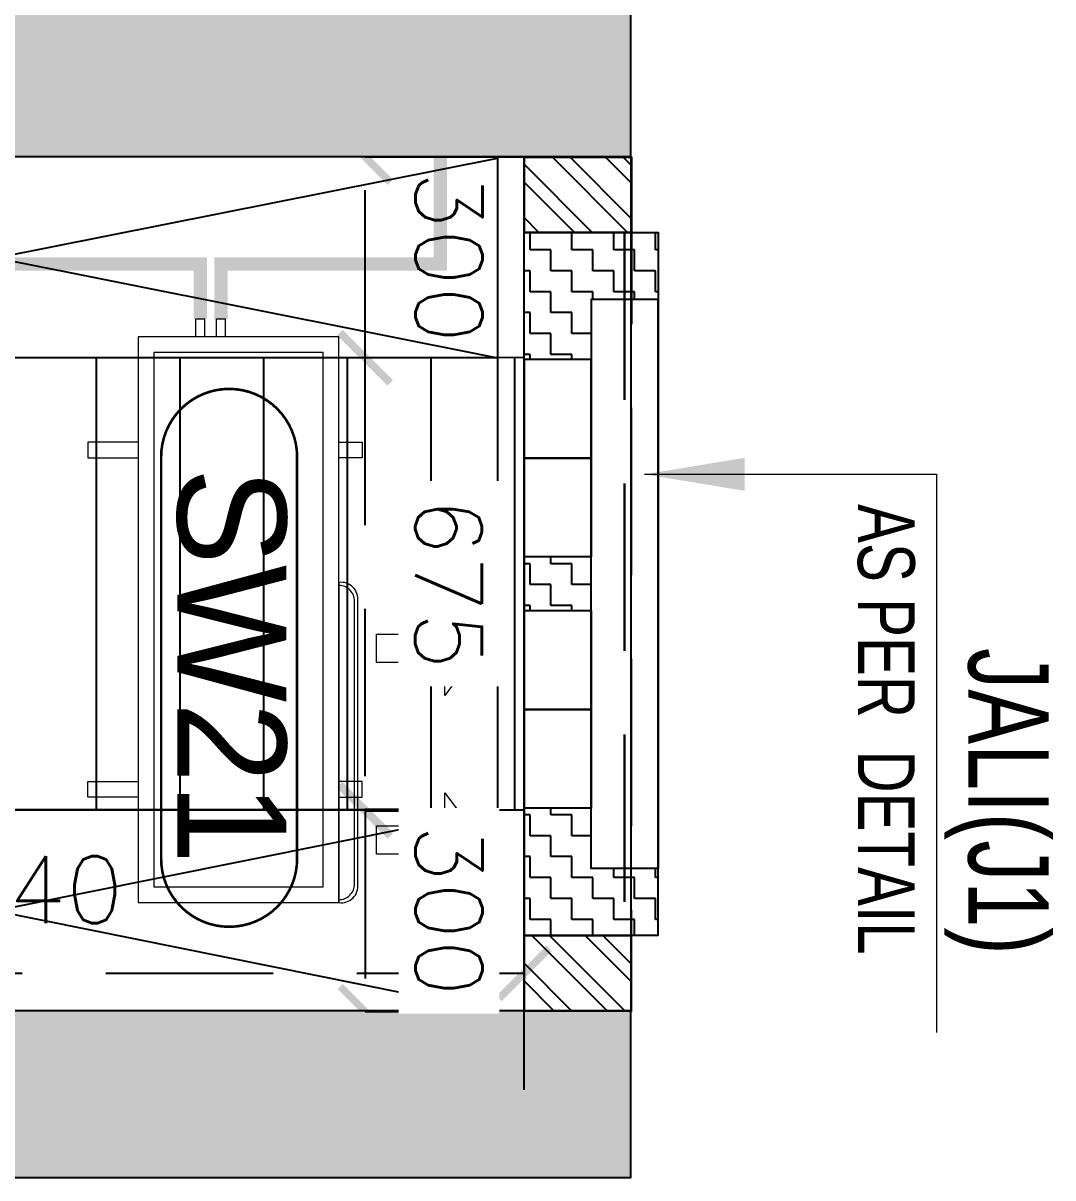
# Model space of a CAD drawing. Header units: millimetres. Extents: x -414464 to 1686, y -90036 to 108605.
# Drawn here: x -104039 to -102500, y -58980 to -57255 of the extents above; entities that cross this region are included whole.
import ezdxf

# ---------------------------------------------------------------- set-up
doc = ezdxf.new("R2010")
doc.units = ezdxf.units.MM
doc.header["$LTSCALE"] = 1000
doc.header["$MEASUREMENT"] = 0
for name, pattern in [('$1$AUDIT_D_120904163729-0', [0]), ('$36$HIDDEN', [0.375, 0.25, -0.125]), ('3BHK-A$1$AUDIT_D_120904163729-0', [0]), ('3BHK-A$1$PHANTOM2', [1.25, 0.625, -0.125, 0.125, -0.125, 0.125, -0.125]), ('AUDIT_D_120904163729-0', [0]), ('T8(T9 IS SIMILAR) - DIMENSION & TEXTING$1$HIDDEN', [0.375, 0.25, -0.125]), ('T8(T9 IS SIMILAR) - TYPICAL FLOOR ELEVATION$1$AUDIT_D_120904163729-0', [0]), ('T8(T9 IS SIMILAR) - TYPICAL FLOOR ELEVATION$1$HIDDEN', [0.375, 0.25, -0.125]), ('T8(T9 IS SIMILAR)$1$$0$HIDDEN', [0.375, 0.25, -0.125]), ('T8(T9 IS SIMILAR)$1$HIDDEN', [0.375, 0.25, -0.125])]:
    doc.linetypes.add(name, pattern=pattern)
doc.layers.get('0').update_dxf_attribs({"linetype": 'AUDIT_D_120904163729-0'})
for name, color, linetype in [('$0$A-HATCH -160', 251, '$1$AUDIT_D_120904163729-0'), ('$21$A-DIMENSIONS', 2, '$36$HIDDEN'), ('3BHK-A$1$$1$CUT-OUT', 49, 'Continuous'), ('3BHK-A$1$A-HATCH -160', 251, '3BHK-A$1$AUDIT_D_120904163729-0'), ('3BHK-A$1$CUT-OUT', 49, 'Continuous'), ('3BHK-A$1$ELE 1', 1, 'Continuous'), ('a-rcc', 3, 'Continuous'), ('T8(T9 IS SIMILAR) - DIMENSION & TEXTING$1$A-DIMENSIONS', 2, 'T8(T9 IS SIMILAR) - DIMENSION & TEXTING$1$HIDDEN'), ('T8(T9 IS SIMILAR) - TYPICAL FLOOR ELEVATION$1$A-WALL HATCH', 252, 'T8(T9 IS SIMILAR) - TYPICAL FLOOR ELEVATION$1$AUDIT_D_120904163729-0'), ('T8(T9 IS SIMILAR) - TYPICAL FLOOR ELEVATION$1$A-WALL-FEATURES', 6, 'T8(T9 IS SIMILAR) - TYPICAL FLOOR ELEVATION$1$AUDIT_D_120904163729-0'), ('T8(T9 IS SIMILAR)$1$$6$a-beam 2', 50, 'Continuous'), ('T8(T9 IS SIMILAR)$1$S-BEAM', 20, 'T8(T9 IS SIMILAR)$1$$0$HIDDEN'), ('T8_REFUGE COLUMNS$1$A-RCC COLS', 3, 'Continuous'), ('T8_TYPICAL COLUMNS$1$A-RCC COLS', 3, 'Continuous')]:
    doc.layers.add(name, color=color, linetype=linetype)
for name, color, linetype, lineweight in [('3BHK-A$1$$1$A-WALL- 160', 6, 'Continuous', 30), ('3BHK-A$1$A-AC DRAIN PIPE', 94, 'Continuous', 18), ('3BHK-A$1$A-ODU', 30, 'Continuous', 20), ('T8(T9 IS SIMILAR) - DIMENSION & TEXTING$1$R0-18-10-2014-T1-1st Podium Floor Plan$0$Text', 2, 'Continuous', 0), ('T8(T9 IS SIMILAR) - TYPICAL FLOOR ELEVATION$1$ELE-1', 4, 'Continuous', 30), ('T8(T9 IS SIMILAR)$1$D&W', 8, 'Continuous', 25), ('T8(T9 IS SIMILAR)$1$SCPL BEAM', 191, 'T8(T9 IS SIMILAR)$1$$0$HIDDEN', 13), ('T8_REFUGE COLUMNS$1$A-COLUMN NO size reduce', 81, 'Continuous', 25)]:
    doc.layers.add(name, color=color, linetype=linetype, lineweight=lineweight)
doc.layers.add('T8_REFUGE COLUMNS$1$COL-HATCH', color=7, linetype='Continuous', lineweight=25, true_color=0xa3a3a3)
doc.styles.add('T8(T9 IS SIMILAR) - DIMENSION & TEXTING$1$ARIAL ARROW', font='swisscl.ttf')
doc.styles.add('T8(T9 IS SIMILAR) - DIMENSION & TEXTING$1$Romans 1', font='romans.shx', dxfattribs={"height": 100})
doc.styles.add('T8(T9 IS SIMILAR) - DIMENSION & TEXTING$1$Tahoma', font='tahoma.ttf')
doc.styles.add('T8_REFUGE COLUMNS$1$STANDARD', font='GOTHIC.TTF')
doc.dimstyles.new('T8(T9 IS SIMILAR) - DIMENSION & TEXTING$1$ALPINE S', dxfattribs={"dimscale": 0, "dimtxt": 100, "dimasz": 75, "dimexe": 0, "dimexo": 0, "dimgap": 75, "dimtad": 1, "dimdec": 0, "dimzin": 0, "dimdsep": 46, "dimtxsty": 'T8(T9 IS SIMILAR) - DIMENSION & TEXTING$1$Romans 1', "dimblk": 'T8(T9 IS SIMILAR) - DIMENSION & TEXTING$1$_ArchTick', "dimcen": 0.09, "dimclrd": 256, "dimclre": 256, "dimclrt": 7, "dimadec": 0, "dimazin": 0, "dimtfac": 1, "dimtdec": 0, "dimtofl": 0, "dimtmove": 1, "dimatfit": 0, "dimldrblk": 'T8(T9 IS SIMILAR) - DIMENSION & TEXTING$1$_Open90', "dimfxl": 1, "dimtolj": 1, "dimtzin": 0, "dimarcsym": 0})
doc.dimstyles.new('T8(T9 IS SIMILAR) - DIMENSION & TEXTING$1$SAMATA STD', dxfattribs={"dimtxt": 100, "dimasz": 50, "dimexe": 50, "dimexo": 50, "dimgap": 10, "dimtad": 0, "dimdec": 0, "dimrnd": 5, "dimzin": 0, "dimdsep": 46, "dimtxsty": 'T8(T9 IS SIMILAR) - DIMENSION & TEXTING$1$Tahoma', "dimblk": 'T8(T9 IS SIMILAR) - DIMENSION & TEXTING$1$_Origin2', "dimcen": -50, "dimdle": 50, "dimclrd": 7, "dimclre": 7, "dimclrt": 7, "dimadec": 0, "dimazin": 0, "dimtfac": 1, "dimtdec": 0, "dimtmove": 1, "dimatfit": 3, "dimfxl": 150, "dimtfill": 1, "dimtolj": 1, "dimtzin": 0, "dimlwd": -1, "dimlwe": -1, "dimarcsym": 0})
pattern_1 = [(45.00000000000001, (-0.652265147306025, 1285.594474900514), (-39.77475644174329, 39.7747564417433), []), (45.00000000000001, (25.8642391031608, 1285.594474900514), (-39.77475644174329, 39.7747564417433), [])]

# ---------------------------------------------------------------- blocks, each defined once
blk = doc.blocks.new('T8_REFUGE COLUMNS')
at = {"layer": 'T8_REFUGE COLUMNS$1$COL-HATCH', "linetype": 'ByBlock'}
h = blk.add_hatch(color=256, dxfattribs=at)
h.dxf.hatch_style = 1
h.paths.add_polyline_path([(1197682.069074492, -5711799.863253396), (1197432.069074492, -5711799.863253396), (1197432.069074492, -5709939.863253396), (1197682.069074492, -5709939.863253396)])
h = blk.add_hatch(color=256, dxfattribs=at)
h.dxf.hatch_style = 1
h.paths.add_polyline_path([(1198957.069074492, -5709939.863253396), (1199207.069074492, -5709939.863253396), (1199207.069074492, -5714149.863253396), (1198957.069074492, -5714149.863253396)])
at = {"layer": 'T8_REFUGE COLUMNS$1$A-COLUMN NO size reduce', "linetype": 'ByBlock', "const_width": 3.9}
blk.add_lwpolyline([(1198130.198756362, -5710641.09491263, -1), (1198130.198756361, -5710437.920201549), (1198730.399300209, -5710437.920201548, -1), (1198730.399300209, -5710641.09491263)], format="xyb", close=True, dxfattribs=at)
at = {"layer": 'T8_REFUGE COLUMNS$1$A-RCC COLS', "linetype": 'ByBlock'}
for points in [[(1197682.069074492, -5711799.863253396), (1197432.069074492, -5711799.863253396), (1197432.069074492, -5709939.863253396), (1197682.069074492, -5709939.863253396)], [(1198957.069074492, -5709939.863253396), (1199207.069074492, -5709939.863253396), (1199207.069074492, -5714149.863253396), (1198957.069074492, -5714149.863253396)]]:
    blk.add_lwpolyline(points, close=True, dxfattribs=at)
at = {"layer": 'T8_REFUGE COLUMNS$1$A-COLUMN NO size reduce', "linetype": 'ByBlock', "insert": (1198146.448756361, -5710454.170201549), "char_height": 162.5, "attachment_point": 1, "style": 'T8_REFUGE COLUMNS$1$STANDARD'}
blk.add_mtext_dynamic_manual_height_columns('SW21', width=444.6849770843983, gutter_width=500, heights=[0], dxfattribs=at)
blk = doc.blocks.new('T8_TYPICAL COLUMNS')
at = {"layer": 'T8_TYPICAL COLUMNS$1$A-RCC COLS', "linetype": 'ByBlock'}
blk.add_blockref('T8_REFUGE COLUMNS', (0, 0), dxfattribs=at)
blk = doc.blocks.new('3BHK-A$1$odu1')
at = {"layer": '3BHK-A$1$A-ODU'}
for p, q in [((258.0857615643181, -900.0000256346539), (258.0857615640853, -926.836104218848)), ((271.3864724240266, -900.0000256346539), (271.3864724242594, -926.8361042197794)), ((288.9625765089877, -900.0000256355852), (288.9625765089877, -926.8361042207107)), ((302.263287368929, -900.0000256355852), (302.263287368929, -926.8361042197794)), ((271.3864724242594, -926.8361042197794), (258.0857615640853, -926.836104218848)), ((302.263287368929, -926.8361042197794), (288.9625765089877, -926.8361042207107))]:
    blk.add_line(p, q, dxfattribs=at)
for points in [[(88.53255325462669, -533.0455384217203), (88.53255325485952, -55.00016371067613, 0.5048608702772018), (60.36588900559582, -82.77286919765174), (60.36588900582865, -505.2728329366073, 0.5048608702772015)], [(88.53255325462669, -528.7450531432405), (88.53255325485952, -59.30064898915589), (88.53255325485952, -59.30064898915589, 0.4142135623730951), (65.06033304706216, -82.77286919765174), (65.06033304752782, -505.272832935676, 0.4142135623730951), (88.53255325462669, -528.7450531432405)]]:
    blk.add_lwpolyline(points, format="xyb", close=True, dxfattribs=at)
for points in [[(388.532553255558, -900.0000256346539), (388.5325532553252, -55.00009816046804), (88.53255325485952, -55.00016371067613), (88.53255325509235, -900.000091184862)], [(365.0603330475278, -876.5278054270893), (365.0603330477607, -78.4723183689639), (112.0047734628897, -78.47238391824067), (112.0047734621912, -876.5278709772974)]]:
    blk.add_lwpolyline(points, close=True, dxfattribs=at)
at = {"layer": '3BHK-A$1$A-ODU', "color": 0, "lineweight": 20, "ltscale": 300}
for points in [[(32.02685608319007, -169.4094056291506), (-70.07730181980878, -169.4094056291506), (-70.07730181980878, -218.7010680651292), (-122.8897972870618, -148.284407440573), (-70.07730182004161, -77.86774681974202), (-70.07730182027444, -127.1594092557207), (32.02685608295724, -127.1594092547894)], [(32.02685608319007, -455.9811705006287), (-70.07730182027444, -455.9811704996973), (-70.07730182004161, -505.2728329347447), (-122.8897972865961, -434.8561723129824), (-70.07730181980878, -364.4395116902888), (-70.07730181980878, -413.7311741253361), (32.0268560834229, -413.7311741262674)]]:
    blk.add_lwpolyline(points, close=True, dxfattribs=at)
at = {"layer": '3BHK-A$1$A-ODU', "color": 3}
for points in [[(88.53255325485952, -212.2640391029418), (53.81435524555854, -212.2640391029418), (53.81435524555854, -235.7362593105063), (88.53255325485952, -235.7362593105063)], [(388.5325532550924, -212.2639735527337), (463.5329488592688, -212.2639479171485), (463.5329488592688, -235.736168124713), (388.5325532553252, -235.7361937602982)], [(88.53255325485952, -742.7362157953903), (53.81435524555854, -742.7362157953903), (53.81435524555854, -719.2639955878258), (88.53255325532518, -719.2639955878258)], [(388.5325532550924, -742.7361502451822), (463.5316181867383, -742.7361246086657), (463.5316181867383, -719.2639044011012), (388.532553255558, -719.2639300376177)]]:
    blk.add_lwpolyline(points, dxfattribs=at)
blk = doc.blocks.new('3BHK-A')
at = {"layer": '3BHK-A$1$A-HATCH -160', "linetype": 'ByBlock'}
h = blk.add_hatch(dxfattribs=at)
h.set_pattern_fill('ANSI32', color=256, scale=150)
h.set_pattern_definition(pattern_1)
h.paths.add_polyline_path([(1197682.395177151, -5709940.001921597), (1197794.897939085, -5709940.013618101), (1197794.897193033, -5710099.7622237), (1197682.394431079, -5710099.7622237)])
h = blk.add_hatch(dxfattribs=at)
h.set_pattern_fill('ANSI32', color=256, scale=150)
h.set_pattern_definition(pattern_1)
h.paths.add_polyline_path([(1198844.897193033, -5710099.7622237), (1198957.399954947, -5710099.7622237), (1198957.400701019, -5709939.757768404), (1198844.897193033, -5709939.7622237)])
at = {"layer": '3BHK-A$1$CUT-OUT'}
h = blk.add_hatch(dxfattribs=at)
h.set_pattern_fill('ANSI31', color=256, scale=1000, angle=135)
h.set_pattern_definition([(180, (11267.68155931402, 7945.864264402539), (-2.131628207280301e-14, -125), [])])
h.paths.add_polyline_path([(1198657.142167903, -5710098.537840246), (1197982.234535174, -5710098.537840242), (1197981.878582104, -5711639.121892944), (1198657.142167903, -5711639.121892944)])
at = {"layer": '3BHK-A$1$$1$A-WALL- 160', "linetype": 'ByBlock', "elevation": -0.02432551863291288}
for points in [[(1197794.897939085, -5709938.518926526), (1197682.395177151, -5709938.518926526), (1197682.394431079, -5710098.518926526), (1197794.897193033, -5710098.518926526)], [(1198844.897193033, -5709938.518926526), (1198957.400701019, -5709938.51447123), (1198957.399954947, -5710098.518926526), (1198844.897193033, -5710098.518926526)]]:
    blk.add_lwpolyline(points, close=True, dxfattribs=at)
at = {"layer": '3BHK-A$1$$1$CUT-OUT'}
for p, q in [((1198844.897193033, -5709938.518926526, -0.02432551863291288), (1197794.897939085, -5709938.518926526, -0.02432551863291288)), ((1198844.897193033, -5710098.518926526, -0.02432551863291288), (1197794.897193033, -5710098.518926526, -0.02432551863291288))]:
    blk.add_line(p, q, dxfattribs=at)
at = {"layer": '3BHK-A$1$A-AC DRAIN PIPE', "linetype": '3BHK-A$1$PHANTOM2', "ltscale": 0.1, "const_width": 20, "elevation": 0.1010743518941257}
for points in [[(1197923.995335492, -5710551.777666688), (1197841.985914585, -5710551.777666693), (1197841.985914588, -5710223.763079719), (1194188.449596971, -5710223.763079719), (1194188.449596972, -5710890.062403111), (1192557.721236588, -5710890.062403111)], [(1197923.995378201, -5710582.654481633), (1197841.985914585, -5710582.654481633), (1197841.985914585, -5711892.954630897), (1197432.369635714, -5711892.954630897)]]:
    blk.add_lwpolyline(points, dxfattribs=at)
at = {"layer": '3BHK-A$1$CUT-OUT'}
for p, q in [((1197981.990338453, -5711639.121892944, 0.3682588181893741), (1197683.775752229, -5710138.519158751, -0.02432551863291288)), ((1197683.797262534, -5711639.141772102, -0.02432551863291288), (1197981.990338454, -5710138.477851, 0.3682588181893741)), ((1198958.759056094, -5711639.141772102, -0.02432551863291288), (1198657.142167903, -5710138.477851, 0.3682588181882238)), ((1198657.142167903, -5711639.121892944, 0.3682588181893741), (1198958.780569544, -5710138.537864574, -0.02432551863291288))]:
    blk.add_line(p, q, dxfattribs=at)
at = {"layer": '3BHK-A$1$CUT-OUT', "elevation": 0.3682588181893741}
blk.add_lwpolyline([(1198657.142167903, -5710098.537840246), (1197982.234535174, -5710098.537840242), (1197981.878582104, -5711639.121892944), (1198657.142167903, -5711639.121892944)], close=True, dxfattribs=at)
at = {"layer": '3BHK-A$1$ELE 1', "linetype": 'ByBlock'}
for p, q in [((1197683.775752229, -5710138.519158751, -0.02432551863291288), (1198957.526145509, -5710138.519158751, -0.5138890929442232)), ((1197981.990338454, -5710138.519158751, 0.3682588181893741), (1197981.990338453, -5711639.121892944, 0.3682588181893741)), ((1198657.142167903, -5710138.519158751, 0.3682588181893741), (1198657.142167903, -5711639.121892944, 0.3682588181893741))]:
    blk.add_line(p, q, dxfattribs=at)
at = {"layer": '3BHK-A$1$A-ODU', "rotation": 270.0000792536792}
blk.add_blockref('3BHK-A$1$odu1', (1198850.831073517, -5710287.040267659, 0.1010743518941257), dxfattribs=at)
blk = doc.blocks.new('T8(T9 IS SIMILAR) - TYPICAL FLOOR ELEVATION$1$JG')
at = {"layer": 'T8(T9 IS SIMILAR) - TYPICAL FLOOR ELEVATION$1$A-WALL HATCH', "linetype": 'ByBlock'}
h = blk.add_hatch(dxfattribs=at)
h.set_pattern_fill('ZIGZAG', color=256, scale=250)
h.set_pattern_definition([(0, (0, 0), (31.25, 31.25), [31.25, -31.25]), (90, (31.25, 0), (-31.25, 31.25), [31.25, -31.25])])
h.paths.add_polyline_path([(1133312.256854269, -5722820.520059796), (1133392.470780536, -5722820.520059796), (1133392.470780536, -5722720.520030526), (1133312.256854269, -5722720.520030526)])
edge = h.paths.add_edge_path()
edge.add_line((1133877.164622129, -5722870.529525943), (1133877.164622129, -5722920.529525943))
edge.add_line((1133877.164622129, -5722920.529525943), (1133777.164622129, -5722920.529525943))
edge.add_line((1133777.164622129, -5722920.529525943), (1133777.164622129, -5722870.529525943))
edge.add_line((1133777.164622129, -5722870.529525943), (1133777.164622129, -5722820.529525943))
edge.add_line((1133777.164622129, -5722820.529525943), (1133687.364173081, -5722820.520059796))
edge.add_line((1133687.364173081, -5722820.520059796), (1133687.364182007, -5722720.520053368))
edge.add_line((1133687.364182007, -5722720.520053368), (1133877.164622127, -5722720.553921828))
edge.add_line((1133877.164622127, -5722720.553921828), (1133877.164611416, -5722870.529525943))
edge.add_line((1132827.363817403, -5722870.520059796), (1132827.363817403, -5722920.520059796))
edge.add_line((1132827.363817403, -5722920.520059796), (1132927.363817403, -5722920.520059796))
edge.add_line((1132927.363817403, -5722920.520059796), (1132927.363817403, -5722870.520059796))
edge.add_line((1132927.363817403, -5722870.520059796), (1132927.363817403, -5722820.520059796))
edge.add_line((1132927.363817403, -5722820.520059796), (1133017.363817403, -5722820.520059796))
edge.add_line((1133017.363817403, -5722820.520059796), (1133017.363808478, -5722720.520053368))
edge.add_line((1133017.363808478, -5722720.520053368), (1132827.363817405, -5722720.544455681))
edge.add_line((1132827.363817405, -5722720.544455681), (1132827.363828116, -5722870.520059796))
at = {"layer": 'T8(T9 IS SIMILAR) - TYPICAL FLOOR ELEVATION$1$A-WALL-FEATURES', "color": 3, "elevation": -1.270167410725539}
for points in [[(1132827.363817403, -5722870.520059796), (1132827.363817403, -5722870.520059796), (1132827.363817403, -5722920.520059796), (1132927.363817403, -5722920.520059796), (1132927.363817403, -5722870.520059796), (1132927.363817403, -5722820.520059796), (1133017.363817403, -5722820.520059796), (1133017.363808478, -5722720.520053368), (1132827.363817405, -5722720.544455681), (1132827.363828116, -5722870.520059796)], [(1133877.164622129, -5722870.529525943), (1133877.164622129, -5722870.529525943), (1133877.164622129, -5722920.529525943), (1133777.164622129, -5722920.529525943), (1133777.164622129, -5722870.529525943), (1133777.164622129, -5722820.529525943), (1133687.364173081, -5722820.520059796), (1133687.364182007, -5722720.520053368), (1133877.164622127, -5722720.553921828), (1133877.164611416, -5722870.529525943)]]:
    blk.add_lwpolyline(points, dxfattribs=at)
blk.add_lwpolyline([(1133312.256854269, -5722820.520059796), (1133392.470780536, -5722820.520059796), (1133392.470780536, -5722720.520030526), (1133312.256854269, -5722720.520030526)], close=True, dxfattribs=at)
at = {"layer": 'T8(T9 IS SIMILAR) - TYPICAL FLOOR ELEVATION$1$ELE-1', "color": 5}
for p, q in [((1133017.363808478, -5722720.520053368, -1.270167410725539), (1133312.256854269, -5722720.520053368, -1.270167410725539)), ((1133164.810335836, -5722820.520059796, -1.270167410725539), (1133164.810335836, -5722720.520053368, -1.270167410725539)), ((1133687.364182007, -5722720.520053368, -1.270167410725539), (1133392.470780536, -5722720.520053368, -1.270167410725539)), ((1133539.917476809, -5722820.520059796, -1.270167410725539), (1133539.917476809, -5722720.520053368, -1.270167410725539)), ((1133312.256854269, -5722820.520059796, -1.270167410725539), (1133017.363817403, -5722820.520059796, -1.270167410725539)), ((1133392.470780536, -5722820.520059796, -1.270167410725539), (1133687.364173081, -5722820.520059796, -1.270167410725539)), ((1132927.363790743, -5722920.520059796, -1.270167410725539), (1133777.164622129, -5722920.529525943, -1.270167410725539))]:
    blk.add_line(p, q, dxfattribs=at)
at = {"layer": 'T8(T9 IS SIMILAR) - TYPICAL FLOOR ELEVATION$1$ELE-1', "color": 5, "linetype": 'T8(T9 IS SIMILAR) - TYPICAL FLOOR ELEVATION$1$HIDDEN'}
blk.add_line((1133877.164622129, -5722870.529525943, -1.270167410725539), (1132827.363790743, -5722870.520059796, -1.270167410725539), dxfattribs=at)
blk = doc.blocks.new('T8(T9 IS SIMILAR) - TYPICAL FLOOR ELEVATION')
at = {"layer": 'T8(T9 IS SIMILAR) - TYPICAL FLOOR ELEVATION$1$A-WALL-FEATURES', "linetype": 'ByBlock', "rotation": 180}
blk.add_blockref('T8(T9 IS SIMILAR) - TYPICAL FLOOR ELEVATION$1$JG', (2331672.06181516, -11432819.07284837, 1.245841892092626), dxfattribs=at)
blk = doc.blocks.new('T8(T9 IS SIMILAR) - DIMENSION & TEXTING$1$_Origin2')
at = {"color": 0, "linetype": 'ByBlock', "lineweight": -2}
blk.add_line((-0.5, 0), (-1, 0), dxfattribs=at)
for radius in [0.5, 0.25]:
    blk.add_circle((0, 0), radius, dxfattribs=at)
blk = doc.blocks.new('T8(T9 IS SIMILAR) - DIMENSION & TEXTING$1$_ArchTick')
at = {"color": 0, "linetype": 'ByBlock', "const_width": 0.15}
blk.add_lwpolyline([(-0.5, -0.5), (0.5, 0.5)], dxfattribs=at)
blk = doc.blocks.new('*D1359')
at = {"layer": 'T8(T9 IS SIMILAR) - DIMENSION & TEXTING$1$A-DIMENSIONS', "linetype": 'T8(T9 IS SIMILAR) - DIMENSION & TEXTING$1$HIDDEN', "lineweight": -2, "transparency": 16777216}
for p, q in [((1197682.278988354, -5710098.756657517), (1197682.278988354, -5710335.988566845)), ((1197981.990338454, -5710138.519158754), (1197981.990338454, -5710335.988566845))]:
    blk.add_line(p, q, dxfattribs=at)
at = {"layer": 'T8(T9 IS SIMILAR) - DIMENSION & TEXTING$1$A-DIMENSIONS', "lineweight": -2, "transparency": 16777216}
blk.add_line((1197981.990338454, -5710335.988566845), (1197682.278988354, -5710335.988566845), dxfattribs=at)
at = {"layer": 'T8(T9 IS SIMILAR) - DIMENSION & TEXTING$1$A-DIMENSIONS', "linetype": 'ByBlock', "lineweight": -2, "transparency": 16777216, "xscale": 75, "yscale": 75, "zscale": 75, "rotation": 180}
blk.add_blockref('T8(T9 IS SIMILAR) - DIMENSION & TEXTING$1$_ArchTick', (1197682.278988354, -5710335.988566845), dxfattribs=at)
at = {"layer": 'T8(T9 IS SIMILAR) - DIMENSION & TEXTING$1$A-DIMENSIONS', "linetype": 'ByBlock', "lineweight": -2, "transparency": 16777216, "xscale": 75, "yscale": 75, "zscale": 75}
blk.add_blockref('T8(T9 IS SIMILAR) - DIMENSION & TEXTING$1$_ArchTick', (1197981.990338454, -5710335.988566845), dxfattribs=at)
at = {"layer": 'T8(T9 IS SIMILAR) - DIMENSION & TEXTING$1$A-DIMENSIONS', "color": 7, "linetype": 'ByBlock', "transparency": 16777216, "insert": (1197832.134663404, -5710210.988566845), "char_height": 100, "attachment_point": 5, "style": 'T8(T9 IS SIMILAR) - DIMENSION & TEXTING$1$Romans 1'}
blk.add_mtext('\\A1;300', dxfattribs=at)
blk = doc.blocks.new('T8(T9 IS SIMILAR) - DIMENSION & TEXTING$1$_Open90')
at = {"color": 0, "linetype": 'ByBlock', "lineweight": -2}
for p, q in [((-0.5, 0.5), (0, 0)), ((0, 0), (-1, 0)), ((0, 0), (-0.5, -0.5))]:
    blk.add_line(p, q, dxfattribs=at)
blk = doc.blocks.new('*D1360')
at = {"layer": 'T8(T9 IS SIMILAR) - DIMENSION & TEXTING$1$A-DIMENSIONS', "linetype": 'T8(T9 IS SIMILAR) - DIMENSION & TEXTING$1$HIDDEN', "lineweight": -2, "transparency": 16777216}
for p, q in [((1199075.709385575, -5710098.811375679), (1198901.580673595, -5710098.811375679)), ((1199075.508435369, -5711639.150016902), (1198901.580673595, -5711639.150016902))]:
    blk.add_line(p, q, dxfattribs=at)
at = {"layer": 'T8(T9 IS SIMILAR) - DIMENSION & TEXTING$1$A-DIMENSIONS', "lineweight": -2, "transparency": 16777216}
blk.add_line((1198901.580673595, -5710098.811375679), (1198901.580673595, -5711639.150016902), dxfattribs=at)
at = {"layer": 'T8(T9 IS SIMILAR) - DIMENSION & TEXTING$1$A-DIMENSIONS', "linetype": 'ByBlock', "lineweight": -2, "transparency": 16777216, "xscale": 75, "yscale": 75, "zscale": 75}
for p, rotation in [((1198901.580673595, -5710098.811375679), 90), ((1198901.580673595, -5711639.150016902), 270)]:
    blk.add_blockref('T8(T9 IS SIMILAR) - DIMENSION & TEXTING$1$_ArchTick', p, dxfattribs=dict(at, rotation=rotation))
at = {"layer": 'T8(T9 IS SIMILAR) - DIMENSION & TEXTING$1$A-DIMENSIONS', "color": 7, "linetype": 'ByBlock', "transparency": 16777216, "insert": (1198776.580673596, -5710868.980696291), "char_height": 100, "attachment_point": 5, "rotation": 90, "style": 'T8(T9 IS SIMILAR) - DIMENSION & TEXTING$1$Romans 1'}
blk.add_mtext('\\A1;1540', dxfattribs=at)
blk = doc.blocks.new('*D1279')
at = {"layer": 'T8(T9 IS SIMILAR) - DIMENSION & TEXTING$1$A-DIMENSIONS', "linetype": 'T8(T9 IS SIMILAR) - DIMENSION & TEXTING$1$HIDDEN', "lineweight": -2, "transparency": 16777216}
for p, q in [((1197981.990338454, -5710138.477851002), (1197981.990338454, -5710336.693127234)), ((1198657.002166515, -5710139.223719142), (1198657.002166515, -5710336.693127234))]:
    blk.add_line(p, q, dxfattribs=at)
at = {"layer": 'T8(T9 IS SIMILAR) - DIMENSION & TEXTING$1$A-DIMENSIONS', "lineweight": -2, "transparency": 16777216}
blk.add_line((1197981.990338454, -5710336.693127234), (1198657.002166515, -5710336.693127234), dxfattribs=at)
at = {"layer": 'T8(T9 IS SIMILAR) - DIMENSION & TEXTING$1$A-DIMENSIONS', "linetype": 'ByBlock', "lineweight": -2, "transparency": 16777216, "xscale": 75, "yscale": 75, "zscale": 75, "rotation": 180}
blk.add_blockref('T8(T9 IS SIMILAR) - DIMENSION & TEXTING$1$_ArchTick', (1197981.990338454, -5710336.693127234), dxfattribs=at)
at = {"layer": 'T8(T9 IS SIMILAR) - DIMENSION & TEXTING$1$A-DIMENSIONS', "linetype": 'ByBlock', "lineweight": -2, "transparency": 16777216, "xscale": 75, "yscale": 75, "zscale": 75}
blk.add_blockref('T8(T9 IS SIMILAR) - DIMENSION & TEXTING$1$_ArchTick', (1198657.002166515, -5710336.693127234), dxfattribs=at)
at = {"layer": 'T8(T9 IS SIMILAR) - DIMENSION & TEXTING$1$A-DIMENSIONS', "color": 7, "linetype": 'ByBlock', "transparency": 16777216, "insert": (1198319.496252485, -5710211.693127234), "char_height": 100, "attachment_point": 5, "style": 'T8(T9 IS SIMILAR) - DIMENSION & TEXTING$1$Romans 1', "bg_fill": 3, "box_fill_scale": 1.25, "bg_fill_color": 256, "bg_fill_true_color": 13158600, "bg_fill_transparency": 0}
blk.add_mtext('\\A1;675', dxfattribs=at)
blk = doc.blocks.new('*D1280')
at = {"layer": 'T8(T9 IS SIMILAR) - DIMENSION & TEXTING$1$A-DIMENSIONS', "linetype": 'T8(T9 IS SIMILAR) - DIMENSION & TEXTING$1$HIDDEN', "lineweight": -2, "transparency": 16777216}
for p, q in [((1198659.142167903, -5710138.519158754), (1198659.142167903, -5710335.988566845)), ((1198958.780569544, -5710138.537864577), (1198958.780569544, -5710335.988566845))]:
    blk.add_line(p, q, dxfattribs=at)
at = {"layer": 'T8(T9 IS SIMILAR) - DIMENSION & TEXTING$1$A-DIMENSIONS', "lineweight": -2, "transparency": 16777216}
blk.add_line((1198659.142167903, -5710335.988566845), (1198958.780569544, -5710335.988566845), dxfattribs=at)
at = {"layer": 'T8(T9 IS SIMILAR) - DIMENSION & TEXTING$1$A-DIMENSIONS', "color": 7, "linetype": 'ByBlock', "transparency": 16777216, "insert": (1198807.961368724, -5710210.988566845), "char_height": 100, "attachment_point": 5, "style": 'T8(T9 IS SIMILAR) - DIMENSION & TEXTING$1$Romans 1', "bg_fill": 3, "box_fill_scale": 1.25, "bg_fill_color": 256, "bg_fill_true_color": 13158600, "bg_fill_transparency": 0}
blk.add_mtext('\\A1;300', dxfattribs=at)
at = {"layer": 'T8(T9 IS SIMILAR) - DIMENSION & TEXTING$1$A-DIMENSIONS', "linetype": 'ByBlock', "lineweight": -2, "transparency": 16777216, "xscale": 75, "yscale": 75, "zscale": 75, "rotation": 180}
blk.add_blockref('T8(T9 IS SIMILAR) - DIMENSION & TEXTING$1$_ArchTick', (1198659.142167903, -5710335.988566845), dxfattribs=at)
at = {"layer": 'T8(T9 IS SIMILAR) - DIMENSION & TEXTING$1$A-DIMENSIONS', "linetype": 'ByBlock', "lineweight": -2, "transparency": 16777216, "xscale": 75, "yscale": 75, "zscale": 75}
blk.add_blockref('T8(T9 IS SIMILAR) - DIMENSION & TEXTING$1$_ArchTick', (1198958.780569544, -5710335.988566845), dxfattribs=at)
blk = doc.blocks.new('T8(T9 IS SIMILAR) - DIMENSION & TEXTING')
at = {"layer": 'T8(T9 IS SIMILAR) - DIMENSION & TEXTING$1$R0-18-10-2014-T1-1st Podium Floor Plan$0$Text', "insert": (1198873.64895985, -5709314.903900005, 0.4895635743113104), "char_height": 120, "width": 3557.379370709298, "attachment_point": 3, "style": 'T8(T9 IS SIMILAR) - DIMENSION & TEXTING$1$ARIAL ARROW'}
blk.add_mtext('JALI(J1)\\P{\\H0.70833x;AS PER  DETAIL}', dxfattribs=at)
at = {"layer": 'T8(T9 IS SIMILAR) - DIMENSION & TEXTING$1$A-DIMENSIONS', "linetype": 'ByBlock'}
dim = blk.add_linear_dim(base=(1198901.580673595, -5711639.150016902), p1=(1199075.709385575, -5710098.811375679), p2=(1199075.508435369, -5711639.150016902), angle=270, dimstyle='T8(T9 IS SIMILAR) - DIMENSION & TEXTING$1$ALPINE S', override={"dimscale": 1, "dimfxl": 5, "dimarcsym": 1}, dxfattribs=at)
dim.commit()
dim.dimension.update_dxf_attribs({"geometry": '*D1360', "text_midpoint": (1198776.580673596, -5710868.980696291)})
dim = blk.add_linear_dim(base=(1197682.278988354, -5710335.988566845), p1=(1197981.990338454, -5710138.519158754, 0.3682588181893741), p2=(1197682.278988354, -5710098.756657517), angle=180, dimstyle='T8(T9 IS SIMILAR) - DIMENSION & TEXTING$1$ALPINE S', override={"dimscale": 1, "dimfxl": 5, "dimarcsym": 1}, dxfattribs=at)
dim.commit()
dim.dimension.update_dxf_attribs({"geometry": '*D1359', "text_midpoint": (1197832.134663404, -5710335.988566845), "dimtype": 128})
at = {"layer": 'T8(T9 IS SIMILAR) - DIMENSION & TEXTING$1$R0-18-10-2014-T1-1st Podium Floor Plan$0$Text'}
blk.add_leader([(1198156.17677887, -5709919.039118664), (1198156.17677887, -5709482.527339477), (1198990.003607549, -5709482.491782394)], dimstyle='T8(T9 IS SIMILAR) - DIMENSION & TEXTING$1$SAMATA STD', override={"dimscale": 1, "dimasz": 150, "dimclrd": 2, "dimfxlon": 1, "dimarcsym": 1}, dxfattribs=at)
at = {"layer": 'T8(T9 IS SIMILAR) - DIMENSION & TEXTING$1$A-DIMENSIONS', "linetype": 'ByBlock'}
dim = blk.add_linear_dim(base=(1198657.002166515, -5710336.693127234, 0.3682588181893741), p1=(1197981.990338454, -5710138.477851002, 0.736701954351033), p2=(1198657.002166515, -5710139.223719142, 0.7365176363787482), dimstyle='T8(T9 IS SIMILAR) - DIMENSION & TEXTING$1$ALPINE S', override={"dimscale": 1, "dimfxl": 5, "dimtfill": 1, "dimarcsym": 1}, dxfattribs=at)
dim.commit()
dim.dimension.update_dxf_attribs({"geometry": '*D1279', "text_midpoint": (1198319.496252485, -5710211.693127234, 0.3682588181893741)})
dim = blk.add_linear_dim(base=(1198958.780569544, -5710335.988566845), p1=(1198659.142167903, -5710138.519158754), p2=(1198958.780569544, -5710138.537864577, -0.02432551863291288), dimstyle='T8(T9 IS SIMILAR) - DIMENSION & TEXTING$1$ALPINE S', override={"dimscale": 1, "dimfxl": 5, "dimtfill": 1, "dimarcsym": 1}, dxfattribs=at)
dim.commit()
dim.dimension.update_dxf_attribs({"geometry": '*D1280', "text_midpoint": (1198807.961368724, -5710335.988566845), "dimtype": 128})
blk = doc.blocks.new('T8(T9 IS SIMILAR)')
at = {"layer": 'T8(T9 IS SIMILAR)$1$D&W', "linetype": 'ByBlock'}
blk.add_blockref('3BHK-A', (1.862645149230957e-09, 0), dxfattribs=at)
blk.add_blockref('T8(T9 IS SIMILAR) - TYPICAL FLOOR ELEVATION', (1.862645149230957e-09, 0), dxfattribs=at)
blk.add_blockref('T8_TYPICAL COLUMNS', (1.862645149230957e-09, 0), dxfattribs=at)
at = {"layer": 'T8(T9 IS SIMILAR)$1$$6$a-beam 2', "linetype": 'ByBlock'}
blk.add_blockref('T8(T9 IS SIMILAR) - DIMENSION & TEXTING', (1.862645149230957e-09, 0), dxfattribs=at)
at = {"layer": 'T8(T9 IS SIMILAR)$1$S-BEAM'}
for p, q in [((1197681.879926994, -5709938.470394829, -0.2667117152577201), (1198958.349310472, -5709938.555115113, 0.0402278898988998)), ((1197681.86665286, -5710138.470394412, -0.2667117152577201), (1198958.336036309, -5710138.555114666, 0.0402278898988998))]:
    blk.add_line(p, q, dxfattribs=at)
at = {"layer": 'T8(T9 IS SIMILAR)$1$SCPL BEAM', "linetype": 'T8(T9 IS SIMILAR)$1$HIDDEN', "elevation": -0.03197786247898504}
blk.add_lwpolyline([(1198658.054056807, -5710138.535184721), (1197982.227421447, -5710138.535184721), (1197981.597057324, -5711639.121892943), (1198657.423692685, -5711639.121892943)], close=True, dxfattribs=at)
blk = doc.blocks.new('A$C48506478')
at = {"layer": '$21$A-DIMENSIONS', "linetype": 'ByBlock'}
blk.add_blockref('T8(T9 IS SIMILAR)', (-1195542.605633154, 5727884.643967762), dxfattribs=at)
at = {"layer": '$0$A-HATCH -160', "linetype": 'ByBlock'}
blk.add_blockref('T8(T9 IS SIMILAR) - DIMENSION & TEXTING', (-1195542.605633154, 5727884.643967762), dxfattribs=at)

msp = doc.modelspace()

# ---------------------------------------------------------------- block references
at = {"layer": 'a-rcc', "linetype": 'ByBlock', "rotation": 270}
msp.add_blockref('A$C48506478', (-121075.9935740144, -55315.34865896589, -0.03228150548557907), dxfattribs=at)

doc.saveas('drawing.dxf')
